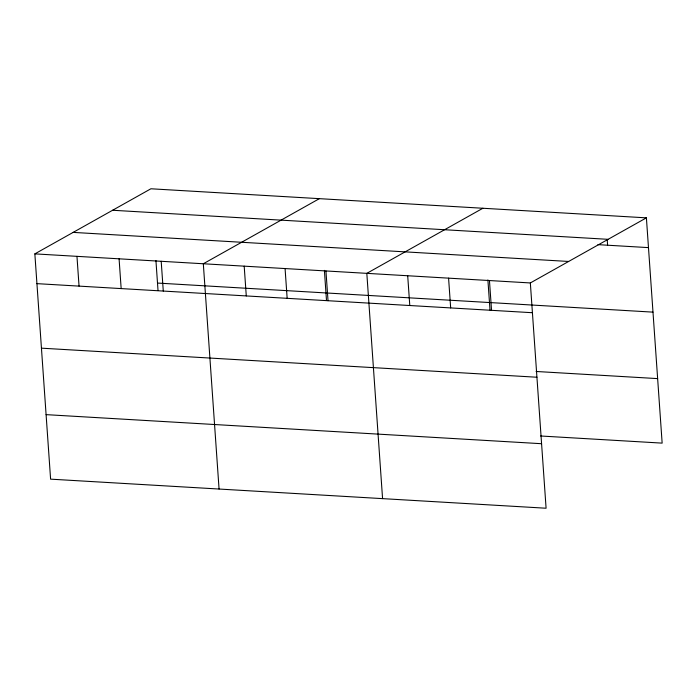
<?xml version="1.0" encoding="UTF-8"?>
<svg xmlns="http://www.w3.org/2000/svg" width="697" height="697" viewBox="0 0 697 697"><rect width="100%" height="100%" fill="white"/><g stroke="black" fill="none" stroke-linecap="round" stroke-linejoin="round"><path stroke-width="1.05" d="M646.398 217.847L530.339 282.947L546.091 508.226L50.602 479.153L34.85 253.874L150.909 188.774L646.398 217.847L662.15 443.126L540.593 435.991M319.374 198.654L203.315 263.762L219.067 489.041M482.89 208.246L366.822 273.355L382.575 498.634M112.609 210.259L608.098 239.324M597.921 244.647L648.48 247.618M73.15 232.389L568.639 261.462M34.85 253.874L530.339 282.947M157.505 283.06L652.993 312.134M36.932 283.644L532.421 312.718M536.08 371.475L657.637 378.61M41.445 348.169L536.925 377.234M46.089 414.637L541.578 443.71M607.226 239.899L607.601 245.213M489.46 280.543L491.542 310.322M487.9 279.959L490.008 310.043M448.58 278.147L450.663 307.917M407.701 275.751L409.784 305.521M325.943 270.95L328.026 300.729M324.393 270.366L326.492 300.451M285.073 268.554L287.155 298.325M244.194 266.158L246.276 295.929M161.199 261.288L163.281 291.058M155.928 260.486L158.027 290.571M119.082 258.814L121.165 288.593M76.966 256.348L79.049 286.118"/></g></svg>
